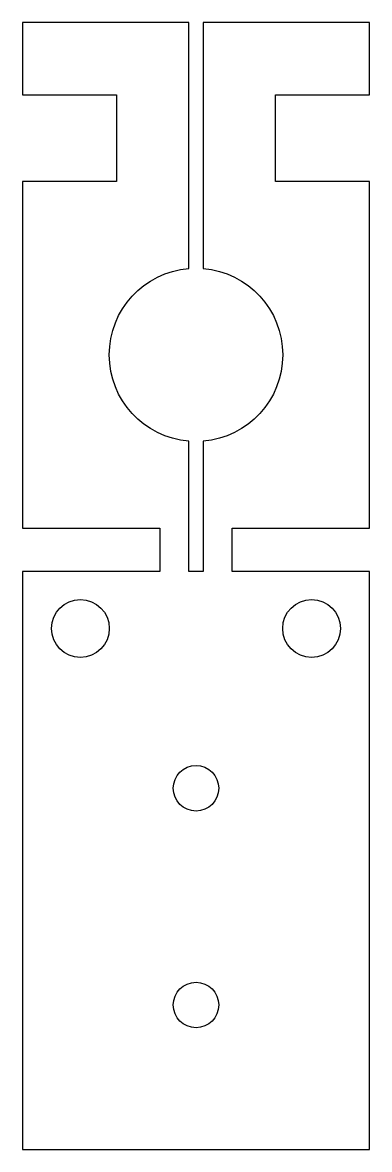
# Model space of a CAD drawing. Header units: millimetres. Extents: x -12 to 12, y -218.3 to -140.3.
import ezdxf

# ---------------------------------------------------------------- set-up
doc = ezdxf.new("R2010")
doc.units = ezdxf.units.MM

msp = doc.modelspace()

# ---------------------------------------------------------------- linework, layer by layer
msp.add_lwpolyline([(0.5, -157.301, -0.919866), (0.5, -169.259), (0.5, -178.28), (-0.5, -178.28), (-0.5, -169.259, -0.919866), (-0.5, -157.301), (-0.5, -140.28), (-12, -140.28), (-12, -145.28), (-5.5, -145.28), (-5.5, -151.28), (-12, -151.28), (-12, -175.28), (-2.5, -175.28), (-2.5, -178.28), (-12, -178.28), (-12, -218.28), (12, -218.28), (12, -178.28), (2.5, -178.28), (2.5, -175.28), (12, -175.28), (12, -151.28), (5.5, -151.28), (5.5, -145.28), (12, -145.28), (12, -140.28), (0.5, -140.28)], format="xyb", close=True)
for centre, radius in [((-8, -182.22), 2), ((8, -182.22), 2), ((0, -193.28), 1.575), ((0, -208.28), 1.575)]:
    msp.add_circle(centre, radius)

doc.saveas('drawing.dxf')
